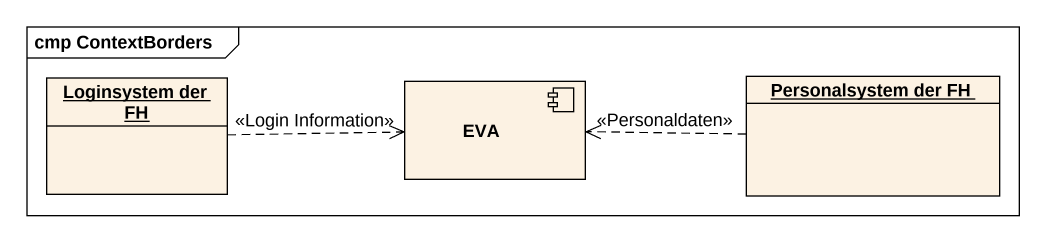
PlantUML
@startuml
mainframe cmp ContextBorders
allowmixing
hide circle
hide empty members
object "Loginsystem der FH" as Loginsystem_der_FH
component EVA
object "Personalsystem der FH" as Personalsystem_der_FH
Loginsystem_der_FH .right.> EVA : <<Login Information>>
Personalsystem_der_FH .left.> EVA : <<Personaldaten>>
@enduml
